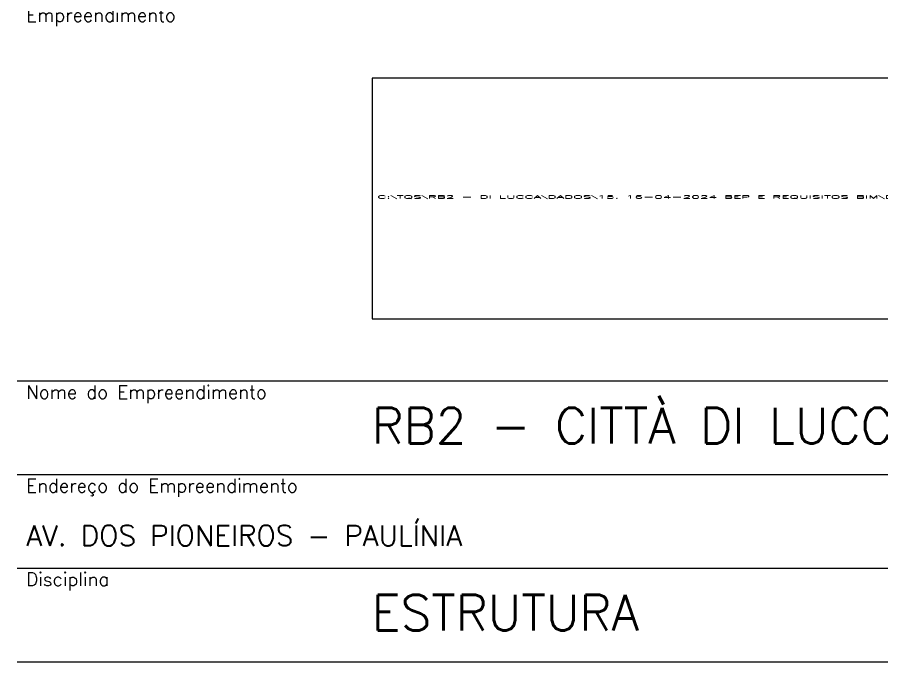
# Model space of a CAD drawing. Extents: x 187 to 6132, y -1204 to 3001.
# Drawn here: x 5256.5 to 5741.4, y -827.8 to -466.3 of the extents above; entities that cross this region are included whole.
import ezdxf

# ---------------------------------------------------------------- set-up
doc = ezdxf.new("R2010")
doc.units = 0
doc.header["$LTSCALE"] = 100
doc.header["$MEASUREMENT"] = 0
doc.layers.get('0').update_dxf_attribs({"color": 245, "linetype": 'CONTINUOUS'})
doc.layers.add('TEX1', color=7, linetype='CONTINUOUS')
doc.layers.add('TEX2', color=7, linetype='CONTINUOUS')
doc.styles.get("Standard").update_dxf_attribs({"font": 'ROMANS.SHX'})

# ---------------------------------------------------------------- blocks, each defined once
blk = doc.blocks.new('CARIMBO_UNION', base_point=(735.032049, -4583.115153))
for p, q in [((718.532049, -4573.365153), (734.032049, -4573.365153)), ((718.532049, -4574.415153), (734.032049, -4574.415153)), ((718.532049, -4575.465153), (734.032049, -4575.465153)), ((718.532049, -4576.515153), (734.032049, -4576.515153))]:
    blk.add_line(p, q)
at = {"layer": 'TEX1'}
for s, p in [('Empreendimento', (718.632049, -4569.335153)), ('Nome do Empreendimento', (718.632049, -4573.565153)), ('Endereço do Empreendimento', (718.632049, -4574.615153)), ('Disciplina', (718.632049, -4575.665153))]:
    blk.add_text(s, height=0.15, dxfattribs=at).set_placement(p)
blk = doc.blocks.new('_BMP0003', base_point=(0.5, 0.5))
blk.add_lwpolyline([(0, 0), (1, 0), (1, 1), (0, 1), (0, 0)])
blk.add_text('C:\\TQS\\RB2 - DI LUCCA\\DADOS\\15. 16-04-2024 BEP E REQUISITOS BIM\\DI LUCCA.jpg', height=0.012987).set_placement((0.006494, 0.5))

msp = doc.modelspace()

# ---------------------------------------------------------------- block references
for name, p, xscale, yscale in [('CARIMBO_UNION', (6081.530458, -1157.790025), 50, 50), ('_BMP0003', (5672.699311, -567.969022), 434.052471, 135.122421)]:
    msp.add_blockref(name, p, dxfattribs=dict(xscale=xscale, yscale=yscale))

# ---------------------------------------------------------------- texts
at = {"layer": 'TEX1'}
msp.add_text('AV. DOS PIONEIROS - PAULÍNIA', height=11.5, dxfattribs=at).set_placement((5261.530458, -762.790025))
at = {"layer": 'TEX2'}
for s, p in [('RB2 - CITTÀ DI LUCCA', (5455.329937, -705.357637)), ('ESTRUTURA', (5455.329937, -810.290025))]:
    msp.add_text(s, height=20, dxfattribs=at).set_placement(p)

doc.saveas('drawing.dxf')
